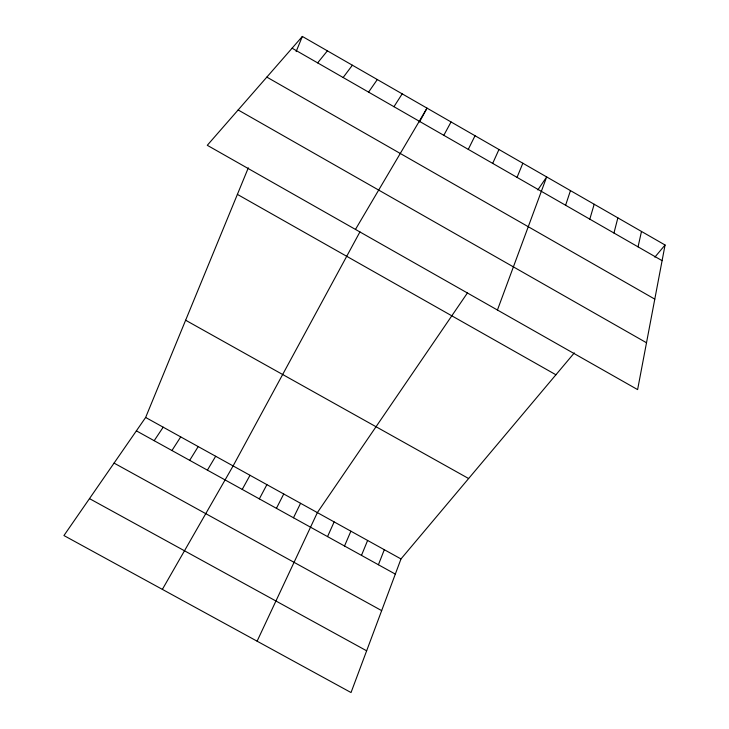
<?xml version="1.0" encoding="UTF-8"?>
<svg xmlns="http://www.w3.org/2000/svg" width="729" height="729" viewBox="0 0 729 729"><rect width="100%" height="100%" fill="white"/><g stroke="black" fill="none" stroke-linecap="round" stroke-linejoin="round"><path stroke-width="1.09" d="M665.067 245.008L637.611 389.605L207.282 145.299L302.353 36.45L665.067 245.008L654.861 257.146M638.048 246.858L641.493 231.458M613.955 233.025L617.864 217.871M589.807 219.156L594.19 204.257M565.604 205.259L570.461 190.606M497.433 310.025L546.677 176.937L537.802 189.932M574.315 352.9L400.986 558.943L351.032 692.55L63.933 535.551L145.636 417.462L248.325 167.816M378.406 564.756L384.311 549.702M517.043 177.375L522.848 163.232M296.129 51.577L302.353 36.45M361.475 555.389L367.616 540.453M344.516 546.003L350.886 531.186M327.54 536.608L334.137 521.909M492.686 163.387L498.964 149.5M257.1 641.183L317.361 512.615L467.471 292.885M293.486 517.772L300.567 503.302M468.273 149.363L475.035 135.74M276.428 508.332L283.736 493.98M259.342 498.882L266.887 484.648M359.962 231.849L233.107 465.931L162.367 589.387M419.494 121.998L427.012 108.129L355.47 229.425M443.806 135.321L451.051 121.953M242.228 489.414L250.011 475.29M207.4 470.141L215.666 456.263M189.686 460.345L198.206 446.585M171.944 450.531L180.71 436.899M393.961 106.698L402.189 93.859M154.174 440.699L163.187 427.185M368.582 92.118L377.312 79.552M343.14 77.511L352.389 65.218M317.644 62.876L327.394 50.848M89.485 498.618L366.641 650.806M114.061 463.097L381.659 610.62M136.378 430.848L395.318 574.106M145.636 417.462L400.986 558.943M185.631 320.231L468.629 478.534M237.39 194.388L555.917 374.77M238.146 109.961L646.505 342.758M266.841 77.11L654.788 299.127M292.092 48.205L662.096 260.663"/></g></svg>
